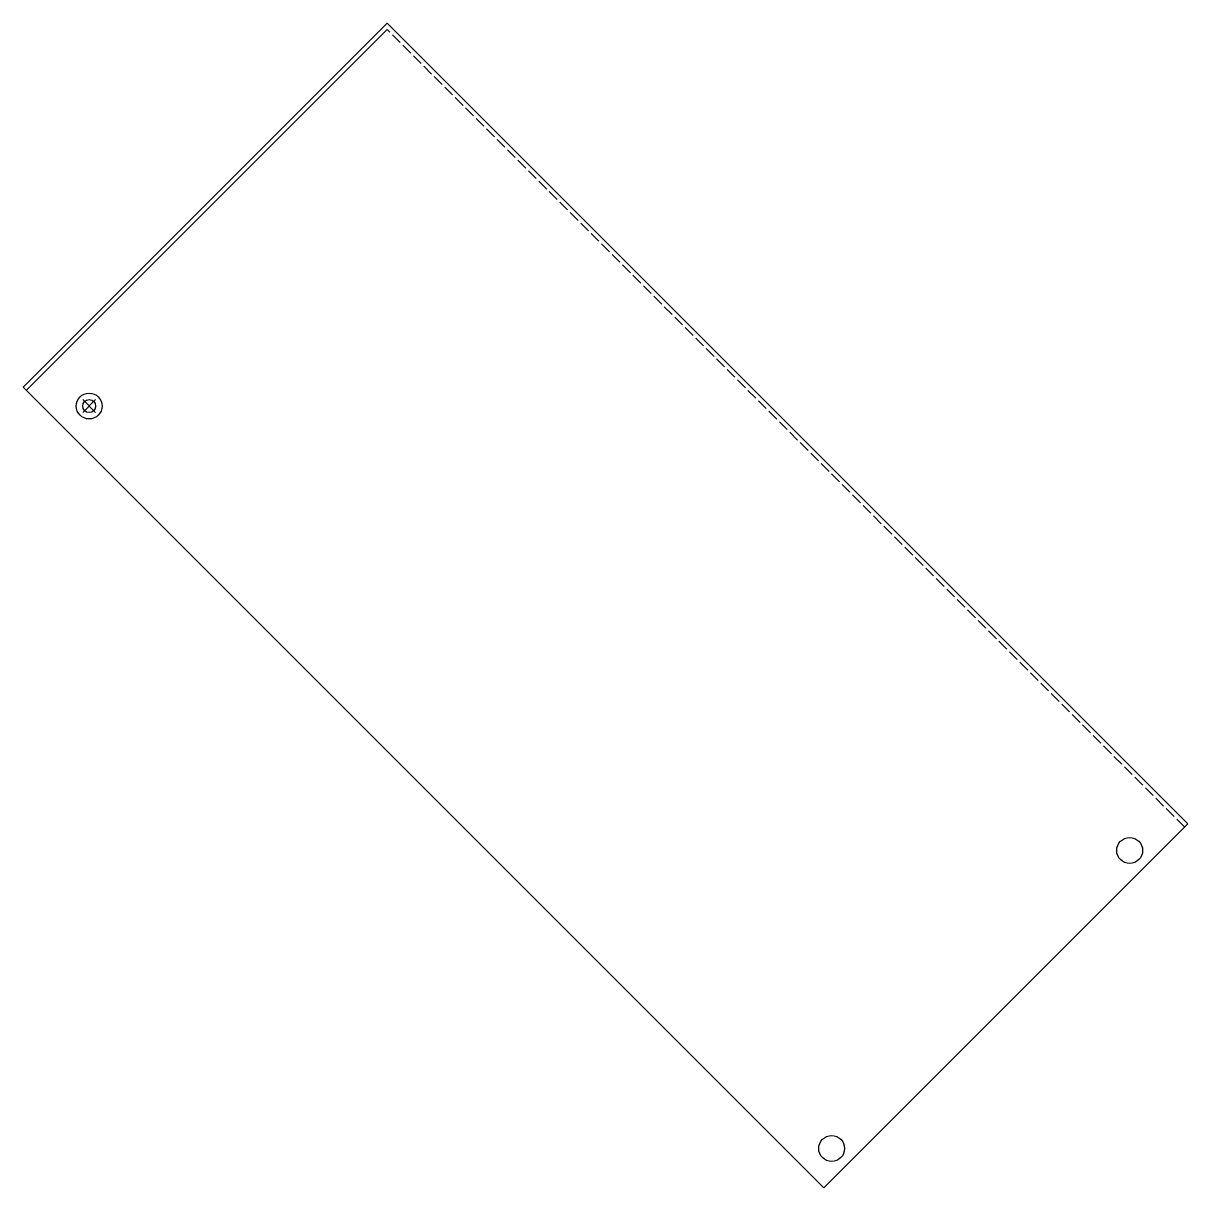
# Model space of a CAD drawing. Extents: x 374 to 689, y 528 to 843.
import ezdxf

# ---------------------------------------------------------------- set-up
doc = ezdxf.new("R2010")
doc.units = 0
doc.header["$MEASUREMENT"] = 0
doc.linetypes.add('DASHED', pattern=[4, 3, -1])
doc.layers.get('0').update_dxf_attribs({"linetype": 'CONTINUOUS'})
doc.layers.add('$PARTREF_BOM', color=7, linetype='CONTINUOUS')
doc.styles.get("Standard").update_dxf_attribs({"font": 'txt.shx', "bigfont": 'chineset.shx'})

# ---------------------------------------------------------------- blocks, each defined once
blk = doc.blocks.new('PARTREF')
at = {"layer": '$PARTREF_BOM', "color": 2}
for p, q in [((-1.75, -1.75), (1.75, 1.75)), ((-1.75, 1.75), (1.75, -1.75))]:
    blk.add_line(p, q, dxfattribs=at)
blk.add_circle((0, 0), 1.75, dxfattribs=at)
at = {"layer": '$PARTREF_BOM', "color": 2, "flags": 1}
for tag, p in [('TAG5', (-16.09, -4.95)), ('TAG10', (-5.65, -5)), ('TAG15', (5.59, -4.74)), ('TAG14', (5.59, -8.74)), ('TAG4', (-16.09, -8.95)), ('TAG9', (-5.65, -9)), ('TAG3', (-16.09, -12.95)), ('TAG8', (-5.65, -13)), ('TAG13', (5.59, -12.74)), ('TAG2', (-16.09, -16.95)), ('TAG7', (-5.65, -17)), ('TAG12', (5.59, -16.74)), ('TAG1', (-16.09, -20.95)), ('TAG6', (-5.65, -21)), ('TAG11', (5.59, -20.74))]:
    blk.add_attdef(tag, p, '', height=2.5, dxfattribs=at)

msp = doc.modelspace()

# ---------------------------------------------------------------- linework, layer by layer
at = {"color": 7, "linetype": 'CONTINUOUS'}
for p, q in [((373.68, 744.54), (472.11, 842.96)), ((374.53, 743.69), (472.11, 841.27)), ((688.63, 626.45), (472.11, 842.96)), ((590.2, 528.02), (373.68, 744.54)), ((590.2, 528.02), (688.63, 626.45))]:
    msp.add_line(p, q, dxfattribs=at)
at = {"color": 3, "linetype": 'DASHED'}
msp.add_line((687.78, 625.6), (472.11, 841.27), dxfattribs=at)
at = {"color": 7, "linetype": 'CONTINUOUS'}
for centre in [(391.5, 739.44), (672.93, 619.24), (592.32, 538.63)]:
    msp.add_circle(centre, 3.5, dxfattribs=at)

# ---------------------------------------------------------------- block references
at = {"color": 7}
msp.add_blockref('PARTREF', (391.5, 739.44), dxfattribs=at)

doc.saveas('drawing.dxf')
